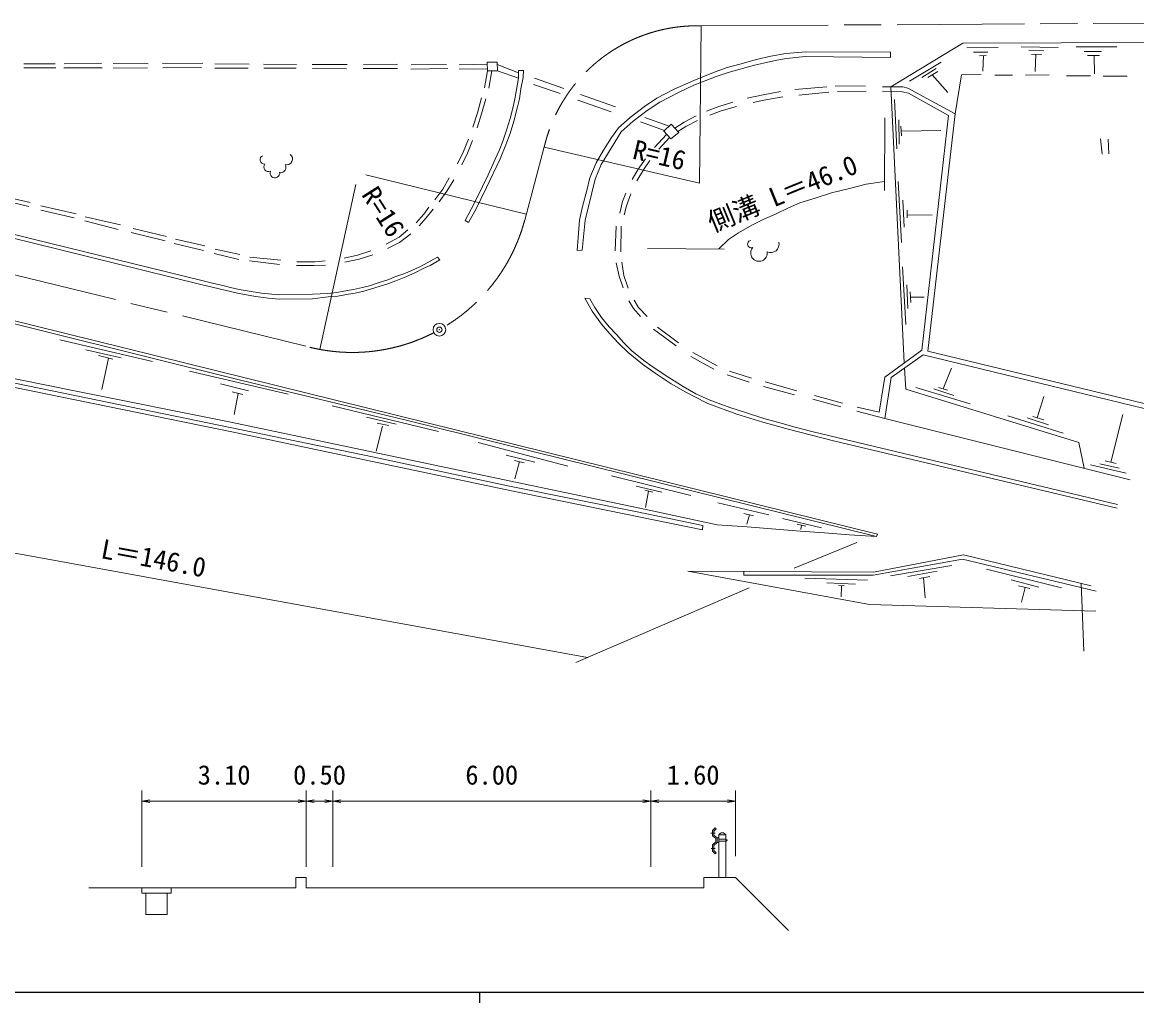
# Model space of a CAD drawing. Units: millimetres at full size, sheet at 1:1000, with parts at other scales. Extents: x 40000 to 680000, y 20000 to 380000.
# Drawn here: x 124878 to 230024, y 204000 to 296513 of the extents above; entities that cross this region are included whole.
import ezdxf
from ezdxf.enums import TextEntityAlignment as Align

# ---------------------------------------------------------------- set-up
doc = ezdxf.new("R2010")
doc.units = ezdxf.units.MM
doc.header["$LTSCALE"] = 1000
doc.header["$PDMODE"] = 32
doc.header["$PDSIZE"] = 500
doc.linetypes.add('CHAIN', pattern=[18.5, 12, -1.5, 3.5, -1.5])
for name, color, linetype, lineweight in [('M-BGD', 7, 'Continuous', 13), ('M-BMK', 2, 'CHAIN', 13), ('M-BMK-SRVR', 3, 'Continuous', 13), ('M-STR-HTXT', 7, 'Continuous', 13), ('M-STR-STRC', 7, 'Continuous', 25), ('M-TTL-BAND', 7, 'Continuous', 25)]:
    doc.layers.add(name, color=color, linetype=linetype, lineweight=lineweight)
doc.styles.add('ＭＳ ゴシック', font='')
doc.styles.get('ＭＳ ゴシック').set_extended_font_data('MS Gothic')

# ---------------------------------------------------------------- blocks, each defined once
blk = doc.blocks.new('open_arrow')
at = {"color": 0, "linetype": 'Continuous', "lineweight": -2}
blk.add_lwpolyline([(7.5, 1.25), (0, 0), (7.5, -1.25)], dxfattribs=at)

msp = doc.modelspace()

# ---------------------------------------------------------------- linework, layer by layer
at = {"layer": 'M-BGD'}
for p, q in [((214001, 294107), (216940, 294132)), ((214629, 293679), (215985, 293679)), ((215181, 293353), (215834, 293378)), ((215554, 293367), (215508, 291896)), ((219125, 294182), (222617, 294132)), ((219854, 293855), (221260, 293805)), ((220105, 293479), (221084, 293504)), ((220505, 293489), (220456, 291871)), ((224300, 294207), (228143, 294182)), ((225054, 293755), (226711, 293755)), ((225380, 293378), (226510, 293378)), ((226008, 293378), (226033, 291645)), ((125018, 292602), (127982, 292602)), ((128836, 292602), (132353, 292627)), ((133463, 292619), (136753, 292594)), ((138110, 292619), (141903, 292644)), ((143058, 292594), (146274, 292569)), ((147630, 292569), (150745, 292543)), ((152227, 292518), (155518, 292543)), ((157076, 292543), (160291, 292569)), ((161572, 292493), (164888, 292518)), ((166085, 292503), (168736, 292546)), ((169688, 292539), (171703, 291740)), ((208600, 290966), (211589, 292750)), ((125018, 292200), (128032, 292225)), ((128786, 292225), (132403, 292225)), ((133437, 292192), (136703, 292217)), ((138135, 292217), (141777, 292242)), ((143033, 292192), (146199, 292192)), ((147655, 292192), (150720, 292192)), ((152253, 292167), (155468, 292116)), ((157025, 292142), (160291, 292142)), ((161547, 292091), (165014, 292142)), ((166111, 292112), (168756, 292104)), ((168762, 291920), (168484, 290322)), ((169164, 291920), (168883, 290293)), ((169701, 291920), (171709, 291244)), ((209755, 291318), (211112, 292147)), ((210308, 291293), (211262, 291871)), ((210738, 291554), (212192, 289886)), ((216634, 291533), (218292, 291533)), ((219523, 291533), (221759, 291558)), ((223392, 291457), (225652, 291457)), ((226858, 291432), (229119, 291432)), ((173120, 290653), (175632, 289781)), ((173209, 291244), (175972, 290269)), ((197760, 290157), (200794, 290435)), ((201576, 290496), (204427, 290530)), ((177302, 289160), (180449, 288067)), ((177538, 289692), (180834, 288540)), ((198151, 289626), (200985, 289931)), ((201785, 289983), (204505, 290026)), ((207176, 289233), (207377, 284585)), ((183219, 287107), (185486, 286309)), ((183619, 287533), (185924, 286714)), ((207581, 287324), (207596, 285004)), ((212277, 287706), (209740, 265570)), ((207773, 286703), (207832, 285787)), ((207803, 286242), (211556, 286289)), ((185672, 285936), (184518, 284693)), ((185957, 285629), (184946, 284531)), ((226612, 285523), (226752, 284071)), ((227330, 285478), (227380, 284096)), ((207520, 281500), (207847, 275748)), ((122370, 279877), (125510, 279124)), ((122471, 280229), (125611, 279500)), ((207972, 279717), (208098, 277179)), ((111917, 279103), (125697, 275732)), ((125785, 276072), (112064, 279443)), ((126641, 279199), (129956, 278445)), ((126641, 278797), (129781, 278069)), ((208374, 278787), (208374, 278059)), ((130785, 277792), (133925, 276963)), ((130811, 278144), (134152, 277390)), ((208374, 278360), (210736, 278310)), ((135156, 276687), (138347, 275883)), ((135332, 277064), (138472, 276310)), ((180900, 277287), (180826, 274937)), ((181343, 274849), (181373, 277272)), ((125697, 275732), (141718, 271764)), ((141814, 272155), (125785, 276072)), ((139201, 275632), (141964, 274979)), ((139326, 276034), (142090, 275431)), ((142969, 274702), (145305, 274125)), ((143069, 275104), (145405, 274602)), ((146310, 273999), (149148, 273647)), ((146360, 274351), (149274, 274074)), ((207922, 273437), (208249, 267985)), ((208324, 271728), (208424, 269518)), ((208651, 271075), (208701, 270070)), ((208676, 270567), (209957, 270573)), ((184426, 267547), (186569, 265996)), ((184810, 267739), (186790, 266262)), ((128416, 266535), (137149, 264496)), ((130884, 265604), (134209, 264836)), ((132081, 265057), (133425, 264717)), ((187950, 264990), (190135, 263784)), ((188151, 265366), (190437, 264110)), ((209866, 265143), (230738, 260077)), ((133009, 264823), (132376, 261851)), ((140642, 263597), (149951, 261425)), ((191391, 263231), (193451, 262553)), ((191592, 263608), (193677, 262930)), ((208246, 261888), (208108, 263883)), ((211778, 261918), (212538, 263875)), ((143568, 262400), (146228, 261735)), ((194808, 262151), (197747, 261372)), ((197958, 261727), (194969, 262581)), ((209172, 262041), (214322, 260509)), ((210881, 261915), (212765, 261287)), ((211308, 262066), (212187, 261790)), ((144691, 261647), (145681, 261381)), ((145255, 261495), (144883, 259504)), ((199455, 260945), (202118, 260217)), ((202279, 260571), (199616, 261300)), ((220646, 259180), (221255, 261212)), ((154100, 260318), (164139, 257893)), ((157339, 259253), (160143, 258580)), ((158348, 258692), (159470, 258454)), ((206248, 259139), (229419, 253349)), ((217864, 259378), (223089, 257745)), ((219698, 259177), (221707, 258524)), ((220225, 259303), (221255, 259001)), ((227591, 255003), (228716, 259504)), ((158877, 258398), (158260, 256033)), ((167900, 256857), (176352, 254640)), ((170545, 255675), (173249, 254995)), ((171328, 255172), (172244, 254951)), ((171774, 255065), (171358, 253429)), ((225651, 254756), (229042, 253977)), ((226556, 254857), (228364, 254430)), ((227058, 255133), (228088, 254882)), ((180475, 253709), (187952, 251862)), ((182810, 252749), (185218, 252188)), ((183608, 252365), (184361, 252173)), ((183955, 252276), (183667, 250725)), ((190505, 251155), (195308, 250032)), ((192958, 250150), (193875, 249928)), ((193491, 250021), (193254, 249160)), ((196608, 249677), (200273, 248805)), ((197982, 249160), (198810, 248968)), ((198412, 249060), (198337, 248657)), ((206800, 244288), (212578, 245263)), ((198706, 244055), (204613, 243859)), ((208425, 244229), (211203, 244717)), ((209519, 244037), (210509, 244229)), ((209912, 244113), (210051, 242219)), ((215843, 244909), (222936, 243150)), ((200800, 243607), (203491, 243485)), ((201877, 243397), (202407, 243366)), ((202170, 243291), (202133, 242294)), ((218178, 243904), (220793, 243224)), ((218858, 243342), (219936, 243076)), ((219487, 243187), (219138, 241791)), ((136172, 216829), (136172, 224031)), ((151672, 216829), (151672, 224031)), ((154172, 216829), (154172, 224031)), ((184172, 216829), (184172, 224031)), ((192172, 217829), (192172, 224031)), ((136172, 223031), (151672, 223031)), ((151672, 223031), (154172, 223031)), ((154172, 223031), (184172, 223031)), ((184172, 223031), (192172, 223031)), ((189850, 219993), (190265, 219993)), ((189988, 220247), (190260, 220506)), ((189988, 220247), (189988, 219753)), ((190115, 220192), (190348, 220415)), ((190115, 220192), (190115, 219811)), ((190115, 219811), (190426, 219545)), ((190260, 220506), (190348, 220415)), ((190597, 219829), (191247, 219829)), ((190597, 219829), (190597, 215829)), ((191247, 219829), (191247, 215829)), ((189988, 219753), (190299, 219486)), ((189988, 218896), (190299, 219171)), ((189988, 218896), (189988, 218300)), ((190115, 218839), (190426, 219114)), ((190115, 218839), (190115, 218357)), ((190299, 219486), (190299, 219171)), ((190426, 219545), (190426, 219114)), ((190426, 219545), (190597, 219545)), ((190426, 219114), (190597, 219114)), ((191247, 219429), (190597, 219429)), ((191247, 219229), (190597, 219229)), ((191297, 219404), (191247, 219404)), ((191297, 219254), (191247, 219254)), ((191297, 219404), (191297, 219379)), ((191347, 219379), (191297, 219379)), ((191347, 219279), (191297, 219279)), ((191297, 219279), (191297, 219254)), ((191347, 219379), (191347, 219354)), ((191397, 219354), (191347, 219354)), ((191397, 219304), (191347, 219304)), ((191347, 219304), (191347, 219279)), ((191397, 219354), (191397, 219304)), ((189861, 218565), (190241, 218565)), ((189988, 218300), (190266, 218055)), ((190115, 218357), (190350, 218150)), ((190266, 218055), (190350, 218150)), ((150672, 214829), (150672, 215829)), ((150672, 215829), (151672, 215829)), ((151672, 214829), (151672, 215829)), ((189172, 214829), (189172, 215829)), ((189172, 215829), (189672, 215829)), ((189672, 215829), (192172, 215829)), ((190597, 215829), (191247, 215829)), ((192172, 215829), (197172, 210829)), ((131172, 214829), (136172, 214829)), ((136172, 214829), (150672, 214829)), ((136172, 214829), (136172, 214329)), ((138922, 214829), (138922, 214329)), ((151672, 214829), (154172, 214829)), ((154172, 214829), (184172, 214829)), ((184172, 214829), (189172, 214829)), ((136172, 214329), (138922, 214329)), ((136547, 214329), (136547, 212329)), ((138547, 214329), (138547, 212329)), ((136547, 212329), (138547, 212329))]:
    msp.add_line(p, q, dxfattribs=at)
for points in [[(208090, 264372), (206810, 290424), (213625, 294547), (241432, 294627)], [(206804, 293679), (198795, 293723), (196933, 293575), (195514, 293324), (194155, 292999), (192574, 292556), (191392, 292231), (190254, 291846)], [(190357, 291403), (191465, 291773), (193977, 292452), (195101, 292733), (196076, 292925), (196977, 293103), (198750, 293280), (206804, 293191), (206804, 293679)], [(171701, 291966), (171709, 291244), (171396, 289445), (171196, 288524)], [(171701, 291966), (172153, 291975), (172126, 291314), (171927, 290227), (171779, 289289), (171605, 288524)], [(190254, 291846), (188228, 291031), (186369, 290202), (184761, 289348), (183580, 288569), (182224, 287539), (181144, 286559), (180465, 285655), (179712, 284449), (179034, 283243), (178431, 281837), (178129, 280631), (177727, 279124), (177451, 277843), (177241, 274974), (177714, 275004), (177892, 276910), (177980, 277856), (178929, 281701), (179503, 283083), (181379, 286189), (182511, 287194), (183832, 288193), (185023, 288967), (186777, 289897), (188244, 290578), (190357, 291403)], [(212894, 287889), (213494, 291553), (215353, 291583)], [(206053, 290434), (207966, 290409), (208444, 290288), (212894, 287889)], [(168193, 289385), (167839, 287982), (167381, 286622)], [(168607, 289297), (168208, 287878), (167780, 286548)], [(193285, 289343), (194780, 289664), (196414, 289969)], [(193823, 288943), (194849, 289169), (196622, 289473)], [(206036, 290001), (207896, 289949), (208479, 289818), (212277, 287706)], [(171196, 288524), (170905, 287436), (170594, 286416), (170210, 285293), (169856, 284421), (169501, 283594), (169146, 282796), (168836, 282131), (168309, 281004), (167761, 279926), (167214, 278883), (166649, 277814), (166979, 277623), (167726, 278970), (168144, 279831), (168683, 280908), (169961, 283626), (170509, 284956), (170908, 286025), (171256, 287173), (171605, 288524)], [(189425, 288117), (190590, 288569), (191911, 288978)], [(189756, 287761), (190825, 288152), (192259, 288569)], [(186446, 286521), (187330, 287100), (188469, 287674)], [(188599, 287239), (187496, 286683), (186722, 286215)], [(230738, 260554), (210315, 265477), (212894, 287889)], [(166967, 285499), (166479, 284243), (165933, 283150)], [(166361, 283061), (166878, 284154), (167351, 285366)], [(183690, 283644), (182981, 282654), (182405, 281694)], [(184089, 283482), (183483, 282580), (182863, 281546)], [(66900, 282389), (100586, 274175), (205564, 248215), (205485, 248006), (202892, 248143), (200557, 248335), (198281, 248497), (193257, 248896), (190445, 249107), (183596, 250585), (170212, 253374), (144539, 258775), (129800, 261733), (116411, 264446), (108850, 265953), (94658, 268972), (87579, 270442)], [(165150, 281830), (164559, 280767), (163805, 279747)], [(164219, 279570), (164928, 280589), (165593, 281653)], [(181828, 280393), (181518, 279610), (181252, 278517)], [(182296, 280337), (181894, 279182), (181668, 278353)], [(163229, 279052), (162771, 278402), (162047, 277604)], [(162313, 277309), (162992, 278048), (163642, 278875)], [(86498, 277427), (95638, 275076), (108198, 272012), (145474, 262757), (161093, 258959), (205485, 248006)], [(161263, 276915), (160421, 276236), (159224, 275571)], [(159342, 275172), (160480, 275718), (161544, 276546)], [(157776, 274950), (156520, 274536), (155234, 274241)], [(155323, 273871), (156653, 274152), (157953, 274566)], [(65626, 273961), (87457, 269592), (94313, 268218), (106593, 265647), (144636, 257874), (171038, 252304), (189040, 248632), (189088, 249015)], [(189088, 249015), (182888, 250304), (170860, 252742), (158080, 255470), (131978, 260843), (87465, 269999), (87096, 270058), (65686, 274369)], [(150757, 273576), (152382, 273561), (153476, 273605)], [(153446, 274004), (152471, 273916), (150772, 273901)], [(164049, 274362), (163369, 273963), (162512, 273505), (161625, 273106), (160872, 272766), (160133, 272515), (159379, 272220), (158463, 271924), (157650, 271643), (156971, 271496), (156143, 271304), (155227, 271141), (154553, 271019), (153720, 270934), (152257, 270846)], [(164049, 274362), (164270, 274096), (163369, 273579), (162704, 273269), (161980, 272899), (161064, 272500), (160133, 272131), (159364, 271836), (157813, 271363), (157118, 271156), (156276, 270964), (155655, 270860), (154651, 270683), (153734, 270594), (152257, 270432)], [(180924, 273813), (181190, 272571), (181574, 271448)], [(181441, 273872), (181618, 272631), (182032, 271434)], [(152257, 270432), (149106, 270400), (148107, 270469), (146881, 270626), (145186, 270947), (141718, 271764)], [(152257, 270846), (149089, 270791), (147446, 270965), (146273, 271138), (145334, 271304), (144525, 271503), (143813, 271669), (142822, 271895), (141814, 272155)], [(228168, 250653), (201411, 257025), (197141, 258118), (194759, 258784), (192307, 259531), (189561, 260539), (188278, 261198), (187470, 261616), (186114, 262389), (184593, 263406), (183393, 264267), (182033, 265366), (181103, 266252), (180321, 267104), (179512, 268043), (178634, 269268), (177965, 270468), (178429, 270415)], [(178429, 270415), (178902, 269602), (179537, 268671), (180247, 267785), (180926, 267046), (181636, 266263), (182404, 265524), (183527, 264593), (184310, 264032), (185869, 262988), (187229, 262146), (188440, 261451), (189696, 260875), (191632, 260180), (193110, 259678), (194839, 259131), (196346, 258717), (197794, 258319), (199375, 257905), (201074, 257491), (228218, 251005)], [(182091, 270237), (182549, 269498), (183214, 268759)], [(182594, 270296), (183007, 269587), (183835, 268744)], [(209866, 265143), (206851, 262983), (206248, 259139), (203611, 259818)], [(209740, 265570), (206248, 263033), (205721, 259717), (203636, 260195)], [(208246, 261888), (224571, 256866), (225069, 254436)], [(187675, 244717), (205184, 244632), (213682, 246255), (225724, 243351)], [(226194, 242838), (213576, 245868), (205173, 244340), (192943, 244329), (192958, 244692)], [(187675, 244717), (204808, 241581), (226172, 240948)]]:
    msp.add_lwpolyline(points, dxfattribs=at)
for points in [[(168736, 292763), (168762, 291920), (169701, 291920), (169683, 292763)], [(186113, 286890), (186826, 286099), (186070, 285508), (185400, 286229)]]:
    msp.add_lwpolyline(points, close=True, dxfattribs=at)
for centre, radius, start, end in [((147711, 283537), 402, 107.88109, 275.96039), ((149832, 283608), 541, 252.03909, 54.83081), ((148115, 282869), 451, 143.51439, 291.8328), ((149283, 282818), 471, 254.89402, 35.85767), ((148710, 282289), 457, 159.2384, 9.45276), ((193665, 275579), 354, 96.91173, 292.33001), ((195507, 275555), 771, 243.16843, 14.9026), ((194389, 274739), 781, 139.01487, 9.42363), ((190922, 219680), 358, 24.65043, 155.34957)]:
    msp.add_arc(centre, radius, start, end, dxfattribs=at)
at = {"layer": 'M-BMK'}
for p, q in [((188922, 296181), (247070, 296513)), ((68125, 286454), (152010, 265846)), ((174132, 284774), (172281, 277851))]:
    msp.add_line(p, q, dxfattribs=at)
for centre, radius, start, end in [((188566, 281349), 14836, 88.62694, 166.76867), ((156017, 282198), 16835, 256.22991, 345.03746)]:
    msp.add_arc(centre, radius, start, end, dxfattribs=at)
at = {"layer": 'M-BMK-SRVR'}
msp.add_circle((164233, 267504), 600, dxfattribs=at)
msp.add_point((164233, 267504), dxfattribs=at)
at = {"layer": 'M-STR-HTXT'}
for p, q in [((206254, 287503), (206212, 280628)), ((157291, 282115), (172429, 278405)), ((156336, 281211), (152946, 265645)), ((183877, 275162), (191094, 275119)), ((62991, 257546), (178208, 236564)), ((197719, 245002), (203623, 247413)), ((177100, 236087), (193456, 243133))]:
    msp.add_line(p, q, dxfattribs=at)
for points in [[(188922, 296181), (188758, 281340), (174124, 284745)], [(190582, 275122), (191521, 276016), (192461, 276656), (193699, 277382), (194852, 277938), (196005, 278450), (197158, 279005), (198226, 279475), (199678, 279902), (201215, 280414), (202923, 280841), (204503, 281226), (206217, 281481)]]:
    msp.add_lwpolyline(points, dxfattribs=at)
at = {"layer": 'M-STR-STRC', "lineweight": 13}
msp.add_line((224781, 243578), (225030, 237184), dxfattribs=at)
at = {"layer": 'M-TTL-BAND'}
for p, q in [((40000, 205000), (579000, 205000)), ((168000, 205000), (168000, 204000))]:
    msp.add_line(p, q, dxfattribs=at)

# ---------------------------------------------------------------- block references
at = {"layer": 'M-BGD', "xscale": 100, "yscale": 100}
for p in [(136172, 223031), (151672, 223031), (154172, 223031), (184172, 223031)]:
    msp.add_blockref('open_arrow', p, dxfattribs=at)
at = {"layer": 'M-BGD', "xscale": 100, "yscale": 100, "rotation": 180}
for p in [(151672, 223031), (154172, 223031), (184172, 223031), (192172, 223031)]:
    msp.add_blockref('open_arrow', p, dxfattribs=at)

# ---------------------------------------------------------------- texts
at = {"layer": 'M-BGD', "style": 'ＭＳ ゴシック'}
for s, p in [('3.10', (143922, 224031)), ('0.50', (152922, 224031)), ('6.00', (169172, 224031)), ('1.60', (188172, 224031))]:
    msp.add_text(s, height=1833, dxfattribs=at).set_placement(p, align=Align.BOTTOM_CENTER)
at = {"layer": 'M-STR-HTXT', "style": 'ＭＳ ゴシック'}
for s, rotation, p in [('R=16', 346.884, (184660, 282564)), ('側溝 L＝46.0', 22.291, (197158, 279005)), ('R=16', 302.518, (157705, 277853)), ('L＝146.0', 349.38, (137007, 244506))]:
    msp.add_text(s, height=1833, rotation=rotation, dxfattribs=at).set_placement(p, align=Align.BOTTOM_CENTER)

doc.saveas('drawing.dxf')
